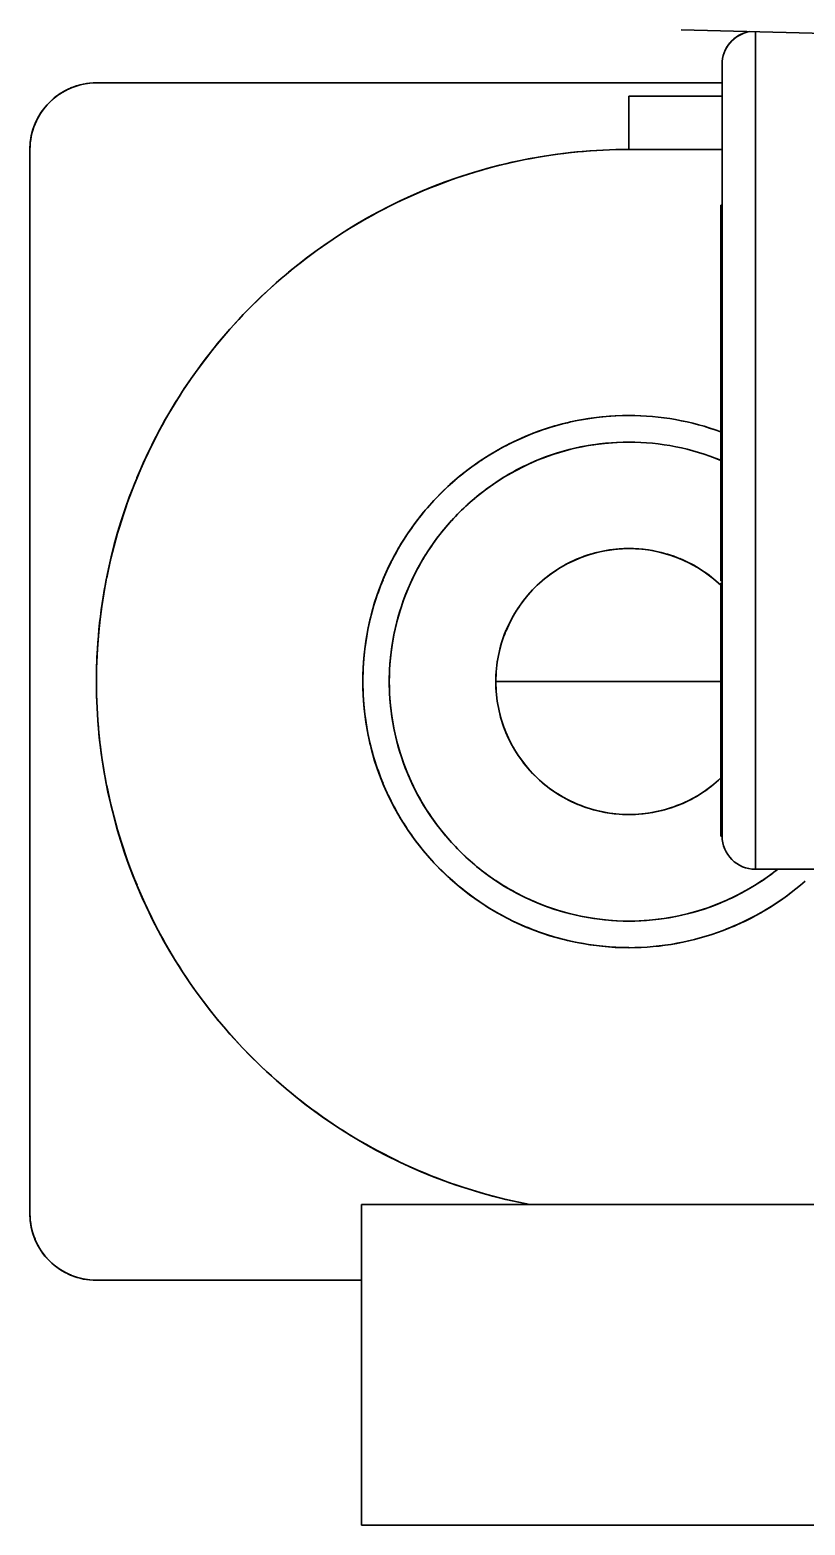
# Model space of a CAD drawing. Extents: x 146 to 1134, y 78 to 926.
# Drawn here: x 249.52 to 255.34, y 319.67 to 330.91 of the extents above; entities that cross this region are included whole.
import ezdxf

# ---------------------------------------------------------------- set-up
doc = ezdxf.new("R2010")
doc.units = 0

msp = doc.modelspace()

# ---------------------------------------------------------------- linework, layer by layer
at = {"color": 7, "lineweight": 35, "ltscale": 0.045202}
msp.add_line((256.216, 330.865), (254.409, 330.91), dxfattribs=at)
msp.add_line((256.216, 330.865), (254.409, 330.91), dxfattribs=at)
at = {"color": 7, "lineweight": 35, "ltscale": 0.157367}
msp.add_line((254.966, 330.896), (254.966, 324.601), dxfattribs=at)
at = {"color": 7, "lineweight": 35, "ltscale": 0.157354}
msp.add_line((254.966, 324.601), (254.966, 330.895), dxfattribs=at)
at = {"color": 7, "lineweight": 35, "ltscale": 0.02645}
for p, q in [((254.716, 330.651), (254.716, 329.593)), ((254.716, 329.593), (254.716, 330.651)), ((254.716, 329.593), (254.716, 330.651))]:
    msp.add_line(p, q, dxfattribs=at)
at = {"color": 7, "lineweight": 35, "ltscale": 0.0975}
msp.add_line((254.716, 330.651), (254.716, 326.751), dxfattribs=at)
at = {"color": 7, "lineweight": 35, "ltscale": 0.002084}
msp.add_line((254.716, 330.651), (254.716, 330.568), dxfattribs=at)
at = {"color": 7, "lineweight": 35, "ltscale": 0.1175}
for p, q in [((254.716, 330.512), (250.016, 330.512)), ((250.016, 330.512), (254.716, 330.512)), ((254.716, 330.512), (250.016, 330.512))]:
    msp.add_line(p, q, dxfattribs=at)
at = {"color": 7, "lineweight": 35, "ltscale": 0.006133}
msp.add_line((254.716, 330.568), (254.716, 330.323), dxfattribs=at)
at = {"color": 7, "lineweight": 35, "ltscale": 0.01}
for p, q in [((254.016, 330.012), (254.016, 330.412)), ((254.016, 330.012), (254.016, 330.412)), ((254.016, 330.412), (254.016, 330.012))]:
    msp.add_line(p, q, dxfattribs=at)
at = {"color": 7, "lineweight": 35, "ltscale": 0.0175}
for p, q in [((254.016, 330.412), (254.716, 330.412)), ((254.016, 330.412), (254.716, 330.412)), ((254.016, 330.412), (254.716, 330.412)), ((254.716, 330.012), (254.016, 330.012)), ((254.016, 330.012), (254.716, 330.012)), ((254.716, 330.012), (254.016, 330.012))]:
    msp.add_line(p, q, dxfattribs=at)
at = {"color": 7, "lineweight": 35, "ltscale": 0.009828}
msp.add_line((254.716, 330.323), (254.716, 329.929), dxfattribs=at)
at = {"color": 7, "lineweight": 35, "ltscale": 0.2}
for p, q in [((249.516, 330.012), (249.516, 322.012)), ((249.516, 322.012), (249.516, 330.012)), ((249.516, 330.012), (249.516, 322.012))]:
    msp.add_line(p, q, dxfattribs=at)
at = {"color": 7, "lineweight": 35, "ltscale": 0.012959}
msp.add_line((254.716, 329.929), (254.716, 329.411), dxfattribs=at)
at = {"color": 7, "lineweight": 35, "ltscale": 0.000250244}
for p, q in [((254.716, 329.593), (254.706, 329.593)), ((254.706, 329.593), (254.716, 329.593)), ((254.716, 329.593), (254.706, 329.593)), ((254.706, 329.593), (254.716, 329.593)), ((254.716, 329.442), (254.706, 329.442)), ((254.716, 329.442), (254.706, 329.442)), ((254.716, 329.152), (254.706, 329.152)), ((254.716, 329.152), (254.706, 329.152)), ((254.706, 329.152), (254.716, 329.152)), ((254.716, 329.002), (254.706, 329.002)), ((254.706, 329.002), (254.716, 329.002)), ((254.716, 329.002), (254.706, 329.002)), ((254.716, 328.733), (254.706, 328.733)), ((254.716, 328.733), (254.706, 328.733)), ((254.716, 328.733), (254.706, 328.733)), ((254.716, 328.733), (254.706, 328.733)), ((254.716, 328.588), (254.706, 328.588)), ((254.716, 328.588), (254.706, 328.588)), ((254.716, 328.583), (254.706, 328.583)), ((254.716, 328.583), (254.706, 328.583)), ((254.706, 328.583), (254.716, 328.583)), ((254.716, 328.46), (254.706, 328.46)), ((254.716, 328.46), (254.706, 328.46)), ((254.716, 328.46), (254.706, 328.46)), ((254.706, 328.46), (254.716, 328.46)), ((254.706, 328.46), (254.716, 328.46)), ((254.716, 328.46), (254.706, 328.46)), ((254.706, 328.46), (254.716, 328.46)), ((254.716, 328.442), (254.706, 328.442)), ((254.716, 328.442), (254.706, 328.442)), ((254.716, 328.373), (254.706, 328.373)), ((254.716, 328.373), (254.706, 328.373)), ((254.716, 328.315), (254.706, 328.315)), ((254.716, 328.315), (254.706, 328.315)), ((254.716, 328.315), (254.706, 328.315)), ((254.716, 328.315), (254.706, 328.315)), ((254.716, 328.238), (254.706, 328.238)), ((254.716, 328.238), (254.706, 328.238)), ((254.716, 328.151), (254.706, 328.151)), ((254.716, 328.151), (254.706, 328.151)), ((254.716, 328.107), (254.706, 328.107)), ((254.716, 328.107), (254.706, 328.107)), ((254.706, 328.107), (254.716, 328.107)), ((254.716, 328.1), (254.706, 328.1)), ((254.716, 328.1), (254.706, 328.1)), ((254.716, 328.09), (254.706, 328.09)), ((254.716, 328.09), (254.706, 328.09)), ((254.716, 328.024), (254.706, 328.024)), ((254.716, 328.024), (254.706, 328.024)), ((254.716, 328.006), (254.706, 328.006)), ((254.716, 328.006), (254.706, 328.006)), ((254.716, 327.906), (254.706, 327.906)), ((254.716, 327.906), (254.706, 327.906)), ((254.716, 327.86), (254.706, 327.86)), ((254.706, 327.86), (254.716, 327.86)), ((254.716, 327.86), (254.706, 327.86)), ((254.716, 327.842), (254.706, 327.842)), ((254.716, 327.842), (254.706, 327.842)), ((254.716, 327.841), (254.706, 327.841)), ((254.716, 327.841), (254.706, 327.841)), ((254.716, 327.824), (254.706, 327.824)), ((254.716, 327.824), (254.706, 327.824)), ((254.716, 327.715), (254.706, 327.715)), ((254.716, 327.715), (254.706, 327.715)), ((254.716, 327.715), (254.706, 327.715)), ((254.706, 327.715), (254.716, 327.715)), ((254.716, 327.697), (254.706, 327.697)), ((254.716, 327.697), (254.706, 327.697)), ((254.716, 327.679), (254.706, 327.679)), ((254.716, 327.679), (254.706, 327.679)), ((254.716, 327.569), (254.706, 327.569)), ((254.716, 327.569), (254.706, 327.569)), ((254.706, 327.569), (254.716, 327.569)), ((254.706, 327.569), (254.716, 327.569)), ((254.716, 327.406), (254.706, 327.406)), ((254.716, 327.406), (254.706, 327.406)), ((254.706, 327.406), (254.716, 327.406)), ((254.706, 327.406), (254.716, 327.406)), ((254.716, 327.371), (254.706, 327.371)), ((254.716, 327.371), (254.706, 327.371)), ((254.716, 327.36), (254.706, 327.36)), ((254.716, 327.36), (254.706, 327.36)), ((254.716, 327.351), (254.706, 327.351)), ((254.706, 327.351), (254.716, 327.351)), ((254.706, 327.351), (254.716, 327.351)), ((254.716, 327.351), (254.706, 327.351)), ((254.716, 327.269), (254.706, 327.269)), ((254.716, 327.269), (254.706, 327.269)), ((254.716, 327.26), (254.706, 327.26)), ((254.716, 327.26), (254.706, 327.26)), ((254.716, 327.257), (254.706, 327.257)), ((254.716, 327.257), (254.706, 327.257)), ((254.716, 327.206), (254.706, 327.206)), ((254.716, 327.206), (254.706, 327.206)), ((254.716, 327.206), (254.706, 327.206)), ((254.706, 327.206), (254.716, 327.206)), ((254.716, 326.988), (254.706, 326.988)), ((254.716, 326.988), (254.706, 326.988)), ((254.716, 326.915), (254.706, 326.915)), ((254.716, 326.915), (254.706, 326.915)), ((254.716, 326.915), (254.706, 326.915)), ((254.706, 326.915), (254.716, 326.915)), ((254.716, 326.842), (254.706, 326.842)), ((254.716, 326.842), (254.706, 326.842)), ((254.716, 326.769), (254.706, 326.769)), ((254.706, 326.769), (254.716, 326.769)), ((254.716, 326.751), (254.706, 326.751)), ((254.706, 326.751), (254.716, 326.751)), ((254.716, 326.751), (254.706, 326.751)), ((254.706, 326.751), (254.716, 326.751)), ((254.716, 326.751), (254.706, 326.751)), ((254.706, 324.851), (254.716, 324.851))]:
    msp.add_line(p, q, dxfattribs=at)
at = {"color": 7, "lineweight": 35, "ltscale": 0.011023}
for p, q in [((254.706, 329.593), (254.706, 329.152)), ((254.706, 329.593), (254.706, 329.152)), ((254.706, 329.152), (254.706, 329.593)), ((254.716, 329.152), (254.716, 329.593))]:
    msp.add_line(p, q, dxfattribs=at)
at = {"color": 7, "lineweight": 35, "ltscale": 0.003778}
msp.add_line((254.706, 329.442), (254.706, 329.593), dxfattribs=at)
msp.add_line((254.706, 329.442), (254.706, 329.593), dxfattribs=at)
at = {"color": 7, "lineweight": 35, "ltscale": 0.007784}
msp.add_line((254.706, 329.131), (254.706, 329.442), dxfattribs=at)
msp.add_line((254.706, 329.131), (254.706, 329.442), dxfattribs=at)
at = {"color": 7, "lineweight": 35, "ltscale": 0.015345}
msp.add_line((254.716, 329.411), (254.716, 328.797), dxfattribs=at)
at = {"color": 7, "lineweight": 35, "ltscale": 0.003757}
for p, q in [((254.706, 329.152), (254.706, 329.002)), ((254.706, 329.152), (254.706, 329.002)), ((254.706, 329.002), (254.706, 329.152)), ((254.716, 329.002), (254.716, 329.152)), ((254.716, 327.569), (254.716, 327.72))]:
    msp.add_line(p, q, dxfattribs=at)
at = {"color": 7, "lineweight": 35, "ltscale": 0.001534}
msp.add_line((254.706, 329.069), (254.706, 329.131), dxfattribs=at)
msp.add_line((254.706, 329.069), (254.706, 329.131), dxfattribs=at)
at = {"color": 7, "lineweight": 35, "ltscale": 0.001406}
msp.add_line((254.706, 329.013), (254.706, 329.069), dxfattribs=at)
msp.add_line((254.706, 329.013), (254.706, 329.069), dxfattribs=at)
at = {"color": 7, "lineweight": 35, "ltscale": 0.007003}
msp.add_line((254.706, 328.733), (254.706, 329.013), dxfattribs=at)
msp.add_line((254.706, 328.733), (254.706, 329.013), dxfattribs=at)
at = {"color": 7, "lineweight": 35, "ltscale": 0.010469}
for p, q in [((254.706, 329.002), (254.706, 328.583)), ((254.706, 329.002), (254.706, 328.583)), ((254.706, 328.583), (254.706, 329.002)), ((254.716, 328.583), (254.716, 329.002))]:
    msp.add_line(p, q, dxfattribs=at)
at = {"color": 7, "lineweight": 35, "ltscale": 0.013636}
msp.add_line((254.706, 328.188), (254.706, 328.733), dxfattribs=at)
msp.add_line((254.706, 328.188), (254.706, 328.733), dxfattribs=at)
at = {"color": 7, "lineweight": 35, "ltscale": 0.008231}
msp.add_line((254.706, 328.733), (254.706, 328.404), dxfattribs=at)
msp.add_line((254.706, 328.733), (254.706, 328.404), dxfattribs=at)
at = {"color": 7, "lineweight": 35, "ltscale": 0.008864}
msp.add_line((254.706, 328.379), (254.706, 328.733), dxfattribs=at)
msp.add_line((254.706, 328.379), (254.706, 328.733), dxfattribs=at)
at = {"color": 7, "lineweight": 35, "ltscale": 0.018636}
for p, q in [((254.706, 328.733), (254.706, 327.988)), ((254.706, 328.733), (254.706, 327.988)), ((254.706, 327.715), (254.706, 328.46)), ((254.706, 327.715), (254.706, 328.46))]:
    msp.add_line(p, q, dxfattribs=at)
at = {"color": 7, "lineweight": 35, "ltscale": 0.003743}
msp.add_line((254.706, 328.583), (254.706, 328.733), dxfattribs=at)
msp.add_line((254.706, 328.583), (254.706, 328.733), dxfattribs=at)
at = {"color": 7, "lineweight": 35, "ltscale": 0.016849}
msp.add_line((254.716, 328.797), (254.716, 328.123), dxfattribs=at)
at = {"color": 7, "lineweight": 35, "ltscale": 0.005362}
msp.add_line((254.706, 328.588), (254.706, 328.373), dxfattribs=at)
msp.add_line((254.706, 328.588), (254.706, 328.373), dxfattribs=at)
at = {"color": 7, "lineweight": 35, "ltscale": 0.007827}
msp.add_line((254.706, 328.275), (254.706, 328.588), dxfattribs=at)
msp.add_line((254.706, 328.275), (254.706, 328.588), dxfattribs=at)
at = {"color": 7, "lineweight": 35, "ltscale": 0.003075}
for p, q in [((254.706, 328.46), (254.706, 328.583)), ((254.716, 328.46), (254.716, 328.583))]:
    msp.add_line(p, q, dxfattribs=at)
at = {"color": 7, "lineweight": 35, "ltscale": 0.010909}
for p, q in [((254.706, 328.46), (254.706, 328.024)), ((254.706, 328.46), (254.706, 328.024)), ((254.706, 327.879), (254.706, 328.315)), ((254.706, 327.879), (254.706, 328.315))]:
    msp.add_line(p, q, dxfattribs=at)
at = {"color": 7, "lineweight": 35, "ltscale": 0.008828}
for p, q in [((254.706, 328.46), (254.706, 328.107)), ((254.706, 328.46), (254.706, 328.107)), ((254.716, 328.107), (254.716, 328.46))]:
    msp.add_line(p, q, dxfattribs=at)
at = {"color": 7, "lineweight": 35, "ltscale": 0.008523}
msp.add_line((254.706, 328.119), (254.706, 328.46), dxfattribs=at)
msp.add_line((254.706, 328.119), (254.706, 328.46), dxfattribs=at)
at = {"color": 7, "lineweight": 35, "ltscale": 0.000112915}
msp.add_line((254.706, 328.456), (254.706, 328.46), dxfattribs=at)
at = {"color": 7, "lineweight": 35, "ltscale": 0.000373077}
msp.add_line((254.706, 328.441), (254.706, 328.456), dxfattribs=at)
at = {"color": 7, "lineweight": 35, "ltscale": 0.008047}
msp.add_line((254.706, 328.12), (254.706, 328.442), dxfattribs=at)
msp.add_line((254.706, 328.12), (254.706, 328.442), dxfattribs=at)
at = {"color": 7, "lineweight": 35, "ltscale": 0.003637}
for p, q in [((254.706, 328.442), (254.706, 328.297)), ((254.706, 328.442), (254.706, 328.297)), ((254.706, 327.697), (254.706, 327.842)), ((254.706, 327.697), (254.706, 327.842)), ((254.706, 327.351), (254.706, 327.206)), ((254.706, 327.351), (254.706, 327.206)), ((254.706, 327.206), (254.706, 327.351)), ((254.716, 327.206), (254.716, 327.351))]:
    msp.add_line(p, q, dxfattribs=at)
at = {"color": 7, "lineweight": 35, "ltscale": 0.001574}
msp.add_line((254.706, 328.378), (254.706, 328.441), dxfattribs=at)
at = {"color": 7, "lineweight": 35, "ltscale": 0.005405}
msp.add_line((254.706, 328.404), (254.706, 328.188), dxfattribs=at)
msp.add_line((254.706, 328.404), (254.706, 328.188), dxfattribs=at)
at = {"color": 7, "lineweight": 35, "ltscale": 0.009318}
msp.add_line((254.706, 328.006), (254.706, 328.379), dxfattribs=at)
msp.add_line((254.706, 328.006), (254.706, 328.379), dxfattribs=at)
at = {"color": 7, "lineweight": 35, "ltscale": 0.000574493}
msp.add_line((254.706, 328.355), (254.706, 328.378), dxfattribs=at)
at = {"color": 7, "lineweight": 35, "ltscale": 0.005547}
msp.add_line((254.706, 328.373), (254.706, 328.151), dxfattribs=at)
msp.add_line((254.706, 328.373), (254.706, 328.151), dxfattribs=at)
at = {"color": 7, "lineweight": 35, "ltscale": 0.000666046}
msp.add_line((254.706, 328.328), (254.706, 328.355), dxfattribs=at)
at = {"color": 7, "lineweight": 35, "ltscale": 0.001615}
msp.add_line((254.706, 328.264), (254.706, 328.328), dxfattribs=at)
at = {"color": 7, "lineweight": 35, "ltscale": 0.015}
msp.add_line((254.706, 328.315), (254.706, 327.715), dxfattribs=at)
msp.add_line((254.706, 328.315), (254.706, 327.715), dxfattribs=at)
at = {"color": 7, "lineweight": 35, "ltscale": 0.005383}
msp.add_line((254.706, 328.1), (254.706, 328.315), dxfattribs=at)
msp.add_line((254.706, 328.1), (254.706, 328.315), dxfattribs=at)
at = {"color": 7, "lineweight": 35, "ltscale": 0.005625}
msp.add_line((254.706, 328.315), (254.706, 328.09), dxfattribs=at)
msp.add_line((254.706, 328.315), (254.706, 328.09), dxfattribs=at)
at = {"color": 7, "lineweight": 35, "ltscale": 0.001477}
msp.add_line((254.706, 328.297), (254.706, 328.238), dxfattribs=at)
msp.add_line((254.706, 328.297), (254.706, 328.238), dxfattribs=at)
at = {"color": 7, "lineweight": 35, "ltscale": 0.007173}
msp.add_line((254.706, 327.988), (254.706, 328.275), dxfattribs=at)
msp.add_line((254.706, 327.988), (254.706, 328.275), dxfattribs=at)
at = {"color": 7, "lineweight": 35, "ltscale": 0.002876}
msp.add_line((254.706, 328.149), (254.706, 328.264), dxfattribs=at)
at = {"color": 7, "lineweight": 35, "ltscale": 0.003381}
msp.add_line((254.706, 328.238), (254.706, 328.102), dxfattribs=at)
msp.add_line((254.706, 328.238), (254.706, 328.102), dxfattribs=at)
at = {"color": 7, "lineweight": 35, "ltscale": 0.003636}
for p, q in [((254.706, 328.151), (254.706, 328.006)), ((254.706, 328.151), (254.706, 328.006)), ((254.706, 328.024), (254.706, 327.879)), ((254.706, 328.024), (254.706, 327.879)), ((254.706, 327.824), (254.706, 327.679)), ((254.706, 327.824), (254.706, 327.679)), ((254.706, 327.406), (254.706, 327.26)), ((254.706, 327.406), (254.706, 327.26)), ((254.706, 326.915), (254.706, 326.769)), ((254.716, 326.769), (254.716, 326.915))]:
    msp.add_line(p, q, dxfattribs=at)
at = {"color": 7, "lineweight": 35, "ltscale": 0.001036}
msp.add_line((254.706, 328.107), (254.706, 328.149), dxfattribs=at)
at = {"color": 7, "lineweight": 35, "ltscale": 0.010135}
msp.add_line((254.706, 327.715), (254.706, 328.12), dxfattribs=at)
msp.add_line((254.706, 327.715), (254.706, 328.12), dxfattribs=at)
at = {"color": 7, "lineweight": 35, "ltscale": 0.006967}
msp.add_line((254.706, 327.841), (254.706, 328.119), dxfattribs=at)
msp.add_line((254.706, 327.841), (254.706, 328.119), dxfattribs=at)
at = {"color": 7, "lineweight": 35, "ltscale": 0.009808}
for p, q in [((254.706, 328.107), (254.706, 327.715)), ((254.706, 328.107), (254.706, 327.715)), ((254.716, 327.715), (254.716, 328.107))]:
    msp.add_line(p, q, dxfattribs=at)
at = {"color": 7, "lineweight": 35, "ltscale": 0.001376}
msp.add_line((254.706, 328.052), (254.706, 328.107), dxfattribs=at)
at = {"color": 7, "lineweight": 35, "ltscale": 0.004922}
msp.add_line((254.706, 328.102), (254.706, 327.906), dxfattribs=at)
msp.add_line((254.706, 328.102), (254.706, 327.906), dxfattribs=at)
at = {"color": 7, "lineweight": 35, "ltscale": 0.005981}
msp.add_line((254.706, 327.86), (254.706, 328.1), dxfattribs=at)
msp.add_line((254.706, 327.86), (254.706, 328.1), dxfattribs=at)
at = {"color": 7, "lineweight": 35, "ltscale": 0.005739}
msp.add_line((254.706, 328.09), (254.706, 327.86), dxfattribs=at)
msp.add_line((254.706, 328.09), (254.706, 327.86), dxfattribs=at)
at = {"color": 7, "lineweight": 35, "ltscale": 0.004877}
msp.add_line((254.706, 327.857), (254.706, 328.052), dxfattribs=at)
at = {"color": 7, "lineweight": 35, "ltscale": 0.017383}
msp.add_line((254.716, 328.123), (254.716, 327.428), dxfattribs=at)
at = {"color": 7, "lineweight": 35, "ltscale": 0.00162}
msp.add_line((254.706, 327.906), (254.706, 327.841), dxfattribs=at)
msp.add_line((254.706, 327.906), (254.706, 327.841), dxfattribs=at)
at = {"color": 7, "lineweight": 35, "ltscale": 0.002007}
msp.add_line((254.706, 327.777), (254.706, 327.857), dxfattribs=at)
at = {"color": 7, "lineweight": 35, "ltscale": 0.011946}
msp.add_line((254.706, 327.842), (254.706, 327.364), dxfattribs=at)
msp.add_line((254.706, 327.842), (254.706, 327.364), dxfattribs=at)
at = {"color": 7, "lineweight": 35, "ltscale": 0.011165}
msp.add_line((254.706, 327.377), (254.706, 327.824), dxfattribs=at)
msp.add_line((254.706, 327.377), (254.706, 327.824), dxfattribs=at)
at = {"color": 7, "lineweight": 35, "ltscale": 0.000960541}
msp.add_line((254.706, 327.738), (254.706, 327.777), dxfattribs=at)
at = {"color": 7, "lineweight": 35, "ltscale": 0.000522614}
msp.add_line((254.706, 327.717), (254.706, 327.738), dxfattribs=at)
at = {"color": 7, "lineweight": 35, "ltscale": 6.48499e-05}
msp.add_line((254.706, 327.715), (254.706, 327.717), dxfattribs=at)
at = {"color": 7, "lineweight": 35, "ltscale": 0.000585937}
msp.add_line((254.706, 327.715), (254.706, 327.692), dxfattribs=at)
at = {"color": 7, "lineweight": 35, "ltscale": 0.008423}
msp.add_line((254.706, 327.36), (254.706, 327.697), dxfattribs=at)
msp.add_line((254.706, 327.36), (254.706, 327.697), dxfattribs=at)
at = {"color": 7, "lineweight": 35, "ltscale": 0.005895}
msp.add_line((254.706, 327.692), (254.706, 327.456), dxfattribs=at)
at = {"color": 7, "lineweight": 35, "ltscale": 0.007677}
msp.add_line((254.706, 327.679), (254.706, 327.371), dxfattribs=at)
msp.add_line((254.706, 327.679), (254.706, 327.371), dxfattribs=at)
at = {"color": 7, "lineweight": 35, "ltscale": 0.004091}
for p, q in [((254.706, 327.569), (254.706, 327.406)), ((254.706, 327.406), (254.706, 327.569)), ((254.706, 327.569), (254.706, 327.406)), ((254.706, 327.569), (254.706, 327.406)), ((254.706, 327.406), (254.706, 327.569)), ((254.716, 327.406), (254.716, 327.569))]:
    msp.add_line(p, q, dxfattribs=at)
at = {"color": 7, "lineweight": 35, "ltscale": 0.00343}
msp.add_line((254.706, 327.269), (254.706, 327.406), dxfattribs=at)
msp.add_line((254.706, 327.269), (254.706, 327.406), dxfattribs=at)
at = {"color": 7, "lineweight": 35, "ltscale": 0.001363}
for p, q in [((254.706, 327.406), (254.706, 327.351)), ((254.716, 327.351), (254.716, 327.406))]:
    msp.add_line(p, q, dxfattribs=at)
at = {"color": 7, "lineweight": 35, "ltscale": 0.01338}
msp.add_line((254.706, 326.842), (254.706, 327.377), dxfattribs=at)
msp.add_line((254.706, 326.842), (254.706, 327.377), dxfattribs=at)
at = {"color": 7, "lineweight": 35, "ltscale": 0.009595}
msp.add_line((254.706, 327.371), (254.706, 326.988), dxfattribs=at)
msp.add_line((254.706, 327.371), (254.706, 326.988), dxfattribs=at)
at = {"color": 7, "lineweight": 35, "ltscale": 0.013054}
msp.add_line((254.706, 327.364), (254.706, 326.842), dxfattribs=at)
msp.add_line((254.706, 327.364), (254.706, 326.842), dxfattribs=at)
at = {"color": 7, "lineweight": 35, "ltscale": 0.016919}
msp.add_line((254.716, 327.428), (254.716, 326.751), dxfattribs=at)
at = {"color": 7, "lineweight": 35, "ltscale": 0.009304}
msp.add_line((254.706, 326.988), (254.706, 327.36), dxfattribs=at)
msp.add_line((254.706, 326.988), (254.706, 327.36), dxfattribs=at)
at = {"color": 7, "lineweight": 35, "ltscale": 0.002358}
msp.add_line((254.706, 327.257), (254.706, 327.351), dxfattribs=at)
msp.add_line((254.706, 327.257), (254.706, 327.351), dxfattribs=at)
at = {"color": 7, "lineweight": 35, "ltscale": 0.012479}
msp.add_line((254.706, 326.769), (254.706, 327.269), dxfattribs=at)
msp.add_line((254.706, 326.769), (254.706, 327.269), dxfattribs=at)
at = {"color": 7, "lineweight": 35, "ltscale": 0.012273}
msp.add_line((254.706, 327.26), (254.706, 326.769), dxfattribs=at)
msp.add_line((254.706, 327.26), (254.706, 326.769), dxfattribs=at)
at = {"color": 7, "lineweight": 35, "ltscale": 0.008686}
for p, q in [((254.706, 326.913), (254.706, 327.26)), ((254.706, 327.26), (254.706, 326.913)), ((254.706, 326.913), (254.706, 327.26)), ((254.706, 327.26), (254.706, 326.913))]:
    msp.add_line(p, q, dxfattribs=at)
at = {"color": 7, "lineweight": 35, "ltscale": 0.008551}
msp.add_line((254.706, 326.915), (254.706, 327.257), dxfattribs=at)
msp.add_line((254.706, 326.915), (254.706, 327.257), dxfattribs=at)
at = {"color": 7, "lineweight": 35, "ltscale": 0.007272}
for p, q in [((254.706, 327.206), (254.706, 326.915)), ((254.706, 327.206), (254.706, 326.915)), ((254.716, 326.915), (254.716, 327.206))]:
    msp.add_line(p, q, dxfattribs=at)
at = {"color": 7, "lineweight": 35, "ltscale": 0.000767517}
msp.add_line((254.706, 327.175), (254.706, 327.206), dxfattribs=at)
at = {"color": 7, "lineweight": 35, "ltscale": 0.000828552}
msp.add_line((254.706, 327.142), (254.706, 327.175), dxfattribs=at)
at = {"color": 7, "lineweight": 35, "ltscale": 0.001788}
msp.add_line((254.706, 327.07), (254.706, 327.142), dxfattribs=at)
at = {"color": 7, "lineweight": 35, "ltscale": 0.002856}
msp.add_line((254.706, 326.956), (254.706, 327.07), dxfattribs=at)
at = {"color": 7, "lineweight": 35, "ltscale": 0.001031}
msp.add_line((254.706, 326.915), (254.706, 326.956), dxfattribs=at)
at = {"color": 7, "lineweight": 35, "ltscale": 0.0475}
for p, q in [((254.706, 326.751), (254.706, 324.851)), ((254.706, 324.851), (254.706, 326.751)), ((254.706, 326.751), (254.706, 324.851)), ((254.706, 324.851), (254.706, 326.751)), ((254.716, 326.751), (254.716, 324.851)), ((254.716, 324.851), (254.716, 326.751))]:
    msp.add_line(p, q, dxfattribs=at)
at = {"color": 7, "lineweight": 35, "ltscale": 0.019262}
msp.add_line((254.706, 325.981), (254.706, 326.751), dxfattribs=at)
at = {"color": 7, "lineweight": 35, "ltscale": 0.000430298}
for p, q in [((254.716, 326.768), (254.716, 326.751)), ((254.716, 326.751), (254.716, 326.768)), ((254.716, 326.751), (254.716, 326.768))]:
    msp.add_line(p, q, dxfattribs=at)
at = {"color": 7, "lineweight": 35, "ltscale": 0.025}
for p, q in [((254.016, 326.012), (253.016, 326.012)), ((253.016, 326.012), (254.016, 326.012))]:
    msp.add_line(p, q, dxfattribs=at)
at = {"color": 7, "lineweight": 35, "ltscale": 0.01725}
msp.add_line((254.706, 326.012), (254.016, 326.012), dxfattribs=at)
at = {"color": 7, "lineweight": 35, "ltscale": 0.017282}
msp.add_line((254.016, 326.012), (254.708, 326.012), dxfattribs=at)
at = {"color": 7, "lineweight": 35, "ltscale": 0.015186}
msp.add_line((254.706, 325.373), (254.706, 325.981), dxfattribs=at)
at = {"color": 7, "lineweight": 35, "ltscale": 0.009709}
msp.add_line((254.706, 324.985), (254.706, 325.373), dxfattribs=at)
at = {"color": 7, "lineweight": 35, "ltscale": 0.003339}
msp.add_line((254.706, 324.851), (254.706, 324.985), dxfattribs=at)
at = {"color": 7, "lineweight": 35, "ltscale": 0.075252}
msp.add_line((257.977, 324.601), (254.966, 324.601), dxfattribs=at)
msp.add_line((257.977, 324.601), (254.966, 324.601), dxfattribs=at)
at = {"color": 7, "lineweight": 35, "ltscale": 0.21275}
for p, q in [((260.516, 322.082), (252.006, 322.082)), ((252.006, 322.082), (260.516, 322.082)), ((260.516, 322.082), (252.006, 322.082)), ((252.006, 322.082), (260.516, 322.082)), ((260.516, 322.082), (252.006, 322.082)), ((252.006, 319.672), (260.516, 319.672)), ((260.516, 319.672), (252.006, 319.672))]:
    msp.add_line(p, q, dxfattribs=at)
at = {"color": 7, "lineweight": 35, "ltscale": 0.060249}
for p, q in [((252.006, 322.082), (252.006, 319.672)), ((252.006, 319.672), (252.006, 322.082)), ((252.006, 319.672), (252.006, 322.082)), ((252.006, 322.082), (252.006, 319.672)), ((252.006, 319.672), (252.006, 322.082))]:
    msp.add_line(p, q, dxfattribs=at)
at = {"color": 7, "lineweight": 35, "ltscale": 0.000901879}
msp.add_line((253.271, 322.082), (253.236, 322.089), dxfattribs=at)
at = {"color": 7, "lineweight": 35, "ltscale": 0.05}
for p, q in [((252.006, 319.877), (252.006, 321.877)), ((252.006, 321.877), (252.006, 319.877)), ((252.006, 319.877), (252.006, 321.877)), ((252.006, 321.877), (252.006, 319.877)), ((252.006, 321.877), (252.006, 319.877)), ((252.006, 319.877), (252.006, 321.877)), ((252.006, 321.877), (252.006, 319.877)), ((252.006, 319.877), (252.006, 321.877)), ((252.006, 321.877), (252.006, 319.877)), ((252.006, 319.877), (252.006, 321.877)), ((252.006, 321.877), (252.006, 319.877)), ((252.006, 319.877), (252.006, 321.877)), ((252.006, 321.877), (252.006, 319.877)), ((252.006, 319.877), (252.006, 321.877)), ((252.006, 321.877), (252.006, 319.877)), ((252.006, 319.877), (252.006, 321.877)), ((252.006, 319.877), (252.006, 321.877)), ((252.006, 321.877), (252.006, 319.877)), ((252.006, 319.877), (252.006, 321.877)), ((252.006, 321.877), (252.006, 319.877)), ((252.006, 321.877), (252.006, 319.877)), ((252.006, 319.877), (252.006, 321.877)), ((252.006, 321.877), (252.006, 319.877)), ((252.006, 319.877), (252.006, 321.877)), ((252.006, 321.877), (252.006, 319.877)), ((252.006, 319.877), (252.006, 321.877)), ((252.006, 321.877), (252.006, 319.877)), ((252.006, 319.877), (252.006, 321.877))]:
    msp.add_line(p, q, dxfattribs=at)
at = {"color": 7, "lineweight": 35, "ltscale": 0.049751}
msp.add_line((250.016, 321.512), (252.006, 321.512), dxfattribs=at)
at = {"color": 7, "lineweight": 35, "ltscale": 0.04975}
msp.add_line((252.006, 321.512), (250.016, 321.512), dxfattribs=at)
at = {"color": 7, "lineweight": 35}
for centre, radius, start, end in [((254.966, 330.651), 0.25, 99.9147, 180), ((254.966, 330.651), 0.25, 99.9093, 180), ((254.966, 330.651), 0.25, 100.2479, 180), ((254.966, 330.651), 0.25, 100.2423, 180), ((250.016, 330.012), 0.5, 90, 180), ((250.015, 330.017), 0.495, 89.8893, 112.6107), ((250.015, 330.017), 0.495, 89.8893, 112.6107), ((250.014, 330.016), 0.495, 112.3954, 135.1047), ((250.014, 330.016), 0.495, 112.3954, 135.1047), ((250.013, 330.015), 0.495, 134.8953, 157.6046), ((250.013, 330.015), 0.495, 134.8953, 157.6046), ((250.012, 330.013), 0.495, 157.3893, 180.1107), ((250.012, 330.013), 0.495, 157.3893, 180.1107), ((254.016, 326.012), 4, 90, 259.266), ((254.016, 326.021), 3.991, 89.987, 101.263), ((254.016, 326.021), 3.991, 89.987, 101.263), ((254.014, 326.021), 3.991, 101.237, 112.513), ((254.014, 326.021), 3.991, 101.237, 112.513), ((254.012, 326.02), 3.991, 112.487, 123.763), ((254.012, 326.02), 3.991, 112.487, 123.763), ((254.011, 326.019), 3.991, 123.737, 135.013), ((254.011, 326.019), 3.991, 123.737, 135.013), ((254.009, 326.018), 3.991, 134.987, 146.263), ((254.009, 326.018), 3.991, 134.987, 146.263), ((254.008, 326.017), 3.991, 146.237, 157.513), ((254.008, 326.017), 3.991, 146.237, 157.513), ((254.016, 326.012), 2, 90, 270), ((254.015, 326.017), 1.995, 101.237, 112.513), ((254.015, 326.017), 1.995, 101.237, 112.513), ((254.016, 326.017), 1.995, 89.987, 101.263), ((254.016, 326.017), 1.995, 89.987, 101.263), ((254.018, 326.024), 1.988, 69.741, 90.0396), ((254.016, 326.012), 2, 69.8179, 90), ((254.018, 326.024), 1.988, 69.741, 90.0396), ((254.016, 326.012), 1.8, 90, 270), ((254.014, 326.016), 1.995, 112.487, 123.763), ((254.014, 326.016), 1.995, 112.487, 123.763), ((254.016, 326.016), 1.796, 89.987, 101.263), ((254.016, 326.016), 1.796, 89.987, 101.263), ((254.017, 326.016), 1.796, 78.737, 90.013), ((254.016, 326.012), 1.8, 67.4594, 90), ((254.017, 326.016), 1.796, 78.737, 90.013), ((254.015, 326.016), 1.796, 101.237, 112.513), ((254.015, 326.016), 1.796, 101.237, 112.513), ((254.018, 326.016), 1.796, 67.487, 78.763), ((254.018, 326.016), 1.796, 67.487, 78.763), ((254.014, 326.016), 1.995, 123.737, 135.013), ((254.014, 326.016), 1.995, 123.737, 135.013), ((254.014, 326.016), 1.796, 112.487, 123.763), ((254.014, 326.016), 1.796, 112.487, 123.763), ((254.008, 326.015), 3.991, 157.487, 168.763), ((254.008, 326.015), 3.991, 157.487, 168.763), ((254.014, 326.015), 1.796, 123.737, 135.013), ((254.014, 326.015), 1.796, 123.737, 135.013), ((254.013, 326.015), 1.995, 134.987, 146.263), ((254.013, 326.015), 1.995, 134.987, 146.263), ((254.013, 326.015), 1.796, 134.987, 146.263), ((254.013, 326.015), 1.796, 134.987, 146.263), ((254.012, 326.014), 1.995, 146.237, 157.513), ((254.012, 326.014), 1.995, 146.237, 157.513), ((254.013, 326.014), 1.796, 146.237, 157.513), ((254.013, 326.014), 1.796, 146.237, 157.513), ((254.016, 326.012), 1, 46.3658, 180), ((254.011, 326.02), 0.99, 112.3904, 135.1079), ((254.015, 326.022), 0.99, 89.8891, 112.6109), ((254.018, 326.022), 0.99, 67.3891, 90.1109), ((254.022, 326.021), 0.99, 46.2586, 67.6166), ((254.007, 326.013), 3.991, 168.737, 180.013), ((254.007, 326.013), 3.991, 168.737, 180.013), ((254.012, 326.014), 1.995, 157.487, 168.763), ((254.012, 326.014), 1.995, 157.487, 168.763), ((254.012, 326.013), 1.796, 157.487, 168.763), ((254.012, 326.013), 1.796, 157.487, 168.763), ((254.008, 326.018), 0.989, 134.8847, 157.6254), ((254.012, 326.013), 1.995, 168.737, 180.013), ((254.012, 326.013), 1.995, 168.737, 180.013), ((254.012, 326.013), 1.796, 168.737, 180.013), ((254.012, 326.013), 1.796, 168.737, 180.013), ((254.01, 326.013), 0.994, 157.4068, 180.0472), ((254.007, 326.011), 3.991, 179.987, 191.263), ((254.007, 326.011), 3.991, 179.987, 191.263), ((254.012, 326.012), 1.995, 179.987, 191.263), ((254.012, 326.012), 1.995, 179.987, 191.263), ((254.012, 326.012), 1.796, 179.987, 191.263), ((254.012, 326.012), 1.796, 179.987, 191.263), ((254.016, 326.012), 1, 180, 313.6288), ((254.01, 326.011), 0.994, 179.9528, 202.5932), ((254.012, 326.011), 1.995, 191.237, 202.513), ((254.012, 326.011), 1.995, 191.237, 202.513), ((254.012, 326.011), 1.796, 191.237, 202.513), ((254.012, 326.011), 1.796, 191.237, 202.513), ((254.008, 326.006), 0.99, 202.3806, 225.1092), ((254.008, 326.009), 3.991, 191.237, 202.513), ((254.008, 326.009), 3.991, 191.237, 202.513), ((254.012, 326.01), 1.995, 202.487, 213.763), ((254.012, 326.01), 1.995, 202.487, 213.763), ((254.013, 326.01), 1.796, 202.487, 213.763), ((254.013, 326.01), 1.796, 202.487, 213.763), ((254.011, 326.005), 0.991, 224.8981, 247.6036), ((254.022, 326.003), 0.99, 292.3834, 313.7412), ((254.013, 326.01), 1.796, 213.737, 225.013), ((254.013, 326.01), 1.796, 213.737, 225.013), ((254.015, 326.003), 0.99, 247.3891, 270.1109), ((254.018, 326.003), 0.99, 269.8891, 292.6109), ((254.013, 326.009), 1.995, 213.737, 225.013), ((254.013, 326.009), 1.995, 213.737, 225.013), ((254.966, 324.851), 0.25, 180, 270), ((254.966, 324.851), 0.25, 180, 270), ((254.014, 326.009), 1.796, 224.987, 236.263), ((254.014, 326.009), 1.796, 224.987, 236.263), ((254.014, 326.009), 1.995, 224.987, 236.263), ((254.014, 326.009), 1.995, 224.987, 236.263), ((254.016, 326.012), 1.8, 270, 308.387), ((254.016, 326.013), 1.801, 303.7431, 308.3796), ((254.008, 326.008), 3.991, 202.487, 213.763), ((254.008, 326.008), 3.991, 202.487, 213.763), ((254.014, 326.009), 1.796, 236.237, 247.513), ((254.014, 326.009), 1.796, 236.237, 247.513), ((254.016, 326.012), 2, 270, 311.4096), ((254.018, 326.009), 1.796, 292.487, 303.763), ((254.018, 326.009), 1.796, 292.487, 303.763), ((254.023, 326.003), 1.989, 290.6254, 311.4478), ((254.014, 326.008), 1.995, 236.237, 247.513), ((254.014, 326.008), 1.995, 236.237, 247.513), ((254.015, 326.008), 1.796, 247.487, 258.763), ((254.015, 326.008), 1.796, 247.487, 258.763), ((254.018, 326.008), 1.796, 281.237, 292.513), ((254.018, 326.008), 1.796, 281.237, 292.513), ((254.016, 326.008), 1.796, 258.737, 270.013), ((254.017, 326.008), 1.796, 269.987, 281.263), ((254.015, 326.008), 1.995, 247.487, 258.763), ((254.015, 326.008), 1.995, 247.487, 258.763), ((254.018, 326.001), 1.989, 269.9618, 290.7842), ((254.016, 326.008), 1.995, 258.737, 270.013), ((254.009, 326.006), 3.991, 213.737, 225.013), ((254.009, 326.006), 3.991, 213.737, 225.013), ((254.011, 326.005), 3.991, 224.987, 236.263), ((254.012, 326.004), 3.991, 236.237, 247.513), ((254.014, 326.003), 3.991, 247.487, 258.763), ((250.012, 322.011), 0.495, 179.8893, 202.6107), ((250.016, 322.012), 0.5, 180, 270), ((250.012, 322.011), 0.495, 179.8893, 202.6107), ((250.012, 322.009), 0.495, 202.3893, 225.1107), ((250.012, 322.009), 0.495, 202.3893, 225.1107), ((250.014, 322.008), 0.495, 224.8894, 247.6107), ((250.014, 322.008), 0.495, 224.8894, 247.6107), ((250.015, 322.007), 0.495, 247.3893, 270.1107), ((250.015, 322.007), 0.495, 247.3893, 270.1107)]:
    msp.add_arc(centre, radius, start, end, dxfattribs=at)

doc.saveas('drawing.dxf')
